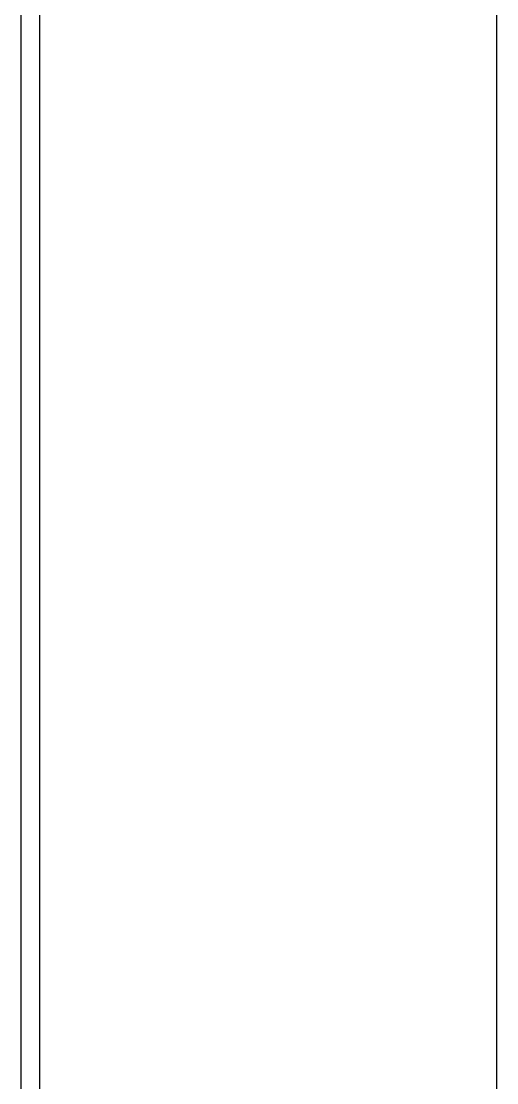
# Model space of a CAD drawing. Extents: x 6843040 to 15500510, y -6507076 to -4940511.
# Drawn here: x 7671740 to 7671829.3, y -6160633.6 to -6160434.1 of the extents above; entities that cross this region are included whole.
import ezdxf

# ---------------------------------------------------------------- set-up
doc = ezdxf.new("R2010")
doc.units = 0
doc.header["$LTSCALE"] = 1000
doc.header["$MEASUREMENT"] = 0
doc.linetypes.add('DOTE', pattern=[2.4200000000000004, 2, -0.2, 0.02, -0.2])
doc.linetypes.add('HIDDEN', pattern=[0.375, 0.25, -0.125])
for name, color, linetype in [('DOTE', 8, 'DOTE'), ('GC', 3, 'Continuous'), ('LT-铝板', 31, 'Continuous')]:
    doc.layers.add(name, color=color, linetype=linetype)

# ---------------------------------------------------------------- blocks, each defined once
blk = doc.blocks.new('*U223')
at = {"layer": 'GC', "color": 8, "linetype": 'HIDDEN', "ltscale": 20}
blk.add_line((208.1921596757206, -2254.302008858298), (208.1921596757206, 2190.958984003022), dxfattribs=at)
at = {"layer": 'LT-铝板'}
blk.add_line((211.692159676652, -2254.302008857658), (211.692159676652, 2190.958984003662), dxfattribs=at)

msp = doc.modelspace()

# ---------------------------------------------------------------- linework, layer by layer
at = {"layer": 'DOTE', "ltscale": 0.25}
msp.add_line((7671829.342778199, -6180726.673791605), (7671829.342778199, -6149489.225000926), dxfattribs=at)

# ---------------------------------------------------------------- block references
msp.add_blockref('*U223', (7671531.760904825, -6158633.889315859))

doc.saveas('drawing.dxf')
